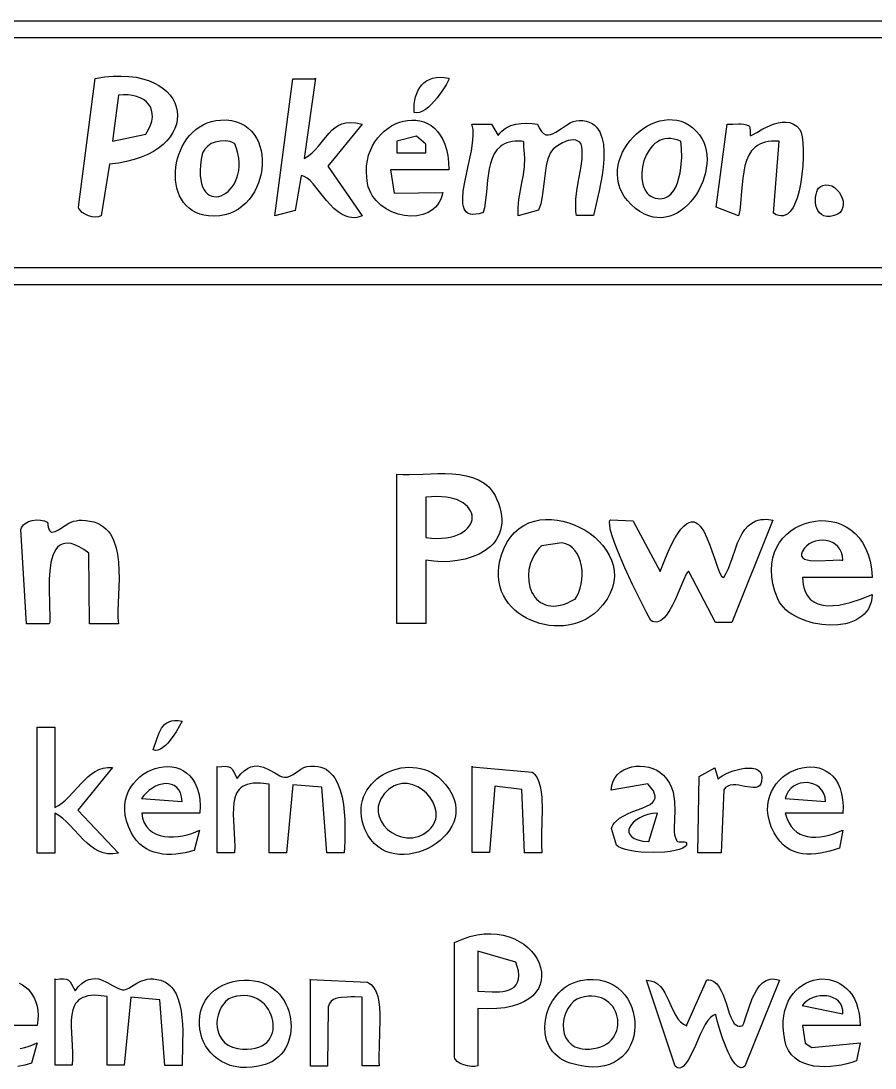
# Model space of a CAD drawing. Header units: millimetres. Extents: x 175 to 239, y 0 to 181.
# Drawn here: x 191.55 to 200.31, y 122.88 to 133.62 of the extents above; entities that cross this region are included whole.
import ezdxf

# ---------------------------------------------------------------- set-up
doc = ezdxf.new("R2010")
doc.units = ezdxf.units.MM
doc.layers.get('0').update_dxf_attribs({"linetype": 'CONTINUOUS'})

msp = doc.modelspace()

# ---------------------------------------------------------------- linework, layer by layer
at = {"color": 5}
for points in [[(226.809574, 130.915828), (184.172819, 130.915828), (184.172819, 133.621636), (229.836409, 133.621636)], [(191.534752, 123.75256), (191.566943, 123.73503), (191.597108, 123.714106), (191.624936, 123.689781), (191.650115, 123.66205), (191.672333, 123.630909), (191.691278, 123.596352), (191.706638, 123.558374), (191.718101, 123.51697), (191.725354, 123.472135), (191.728087, 123.423863), (191.725987, 123.372149), (191.718741, 123.316989), (191.718741, 123.316989), (191.126074, 123.316989)], [(191.546266, 123.083825), (191.592803, 123.0942), (191.637568, 123.107376), (191.679801, 123.12297), (191.718741, 123.1406), (191.662297, 122.932461), (191.591584, 122.912537), (191.521413, 122.899078)]]:
    msp.add_lwpolyline(points, dxfattribs=at)
for points in [[(229.748215, 133.448775), (184.352736, 133.448775), (184.292763, 131.092217), (229.748215, 131.092217), (229.748215, 133.448775)], [(192.371381, 131.621384), (192.348071, 131.612737), (192.317196, 131.610415), (192.281774, 131.614129), (192.244822, 131.623589), (192.209358, 131.638506), (192.1784, 131.658591), (192.154967, 131.683555), (192.147014, 131.697775), (192.142075, 131.713107), (192.314936, 133.032497), (192.409167, 133.046978), (192.498023, 133.054955), (192.581463, 133.056809), (192.659446, 133.052919), (192.731931, 133.043665), (192.798876, 133.029427), (192.86024, 133.010584), (192.915982, 132.987517), (192.96606, 132.960606), (193.010433, 132.930229), (193.049059, 132.896767), (193.081898, 132.8606), (193.108907, 132.822107), (193.130046, 132.781669), (193.145274, 132.739665), (193.154548, 132.696475), (193.157828, 132.652479), (193.155072, 132.608057), (193.146238, 132.563588), (193.131287, 132.519453), (193.110175, 132.47603), (193.082862, 132.433701), (193.049307, 132.392844), (193.009468, 132.35384), (192.963304, 132.317068), (192.910773, 132.282909), (192.851834, 132.251741), (192.786446, 132.223946), (192.714568, 132.199902), (192.636157, 132.17999), (192.551174, 132.164589), (192.459575, 132.154079), (192.374909, 131.621384)], [(194.572716, 133.036024), (194.456299, 132.210524), (194.499736, 132.238128), (194.538051, 132.268801), (194.57216, 132.301727), (194.602978, 132.336091), (194.658395, 132.405861), (194.711622, 132.471579), (194.739701, 132.500878), (194.769975, 132.526715), (194.803361, 132.548272), (194.840772, 132.564735), (194.883123, 132.575285), (194.93133, 132.579108), (194.986306, 132.575385), (195.048966, 132.563302), (194.699716, 132.132913), (195.048966, 131.621384), (195.020943, 131.612005), (194.993739, 131.606215), (194.96733, 131.603797), (194.941686, 131.604538), (194.916781, 131.608221), (194.892588, 131.614633), (194.846229, 131.634779), (194.802392, 131.663255), (194.760859, 131.698341), (194.721415, 131.738315), (194.683841, 131.781457), (194.613437, 131.870362), (194.547911, 131.951287), (194.516435, 131.984455), (194.485527, 132.010467), (194.454971, 132.0276), (194.439757, 132.0323), (194.424549, 132.034135), (194.364577, 131.677829), (194.156438, 131.621384), (194.339882, 133.028969), (194.572716, 133.028969)], [(195.937967, 133.036024), (195.938965, 133.029156), (195.934377, 133.014644), (195.910571, 132.967508), (195.870808, 132.904249), (195.819345, 132.8345), (195.760441, 132.767892), (195.729529, 132.738777), (195.698353, 132.714059), (195.667447, 132.694943), (195.637341, 132.682633), (195.608568, 132.678333), (195.581661, 132.683246), (195.58167, 132.726663), (195.584383, 132.768147), (195.589854, 132.807502), (195.598142, 132.844532), (195.609304, 132.87904), (195.623395, 132.910829), (195.640473, 132.939705), (195.660595, 132.965469), (195.683818, 132.987926), (195.710198, 133.006879), (195.739792, 133.022132), (195.772657, 133.033489), (195.808851, 133.040753), (195.848429, 133.043728), (195.891449, 133.042217), (195.937967, 133.036024)], [(192.83352, 132.460996), (192.861318, 132.507719), (192.881441, 132.552498), (192.894237, 132.595128), (192.900052, 132.635401), (192.899231, 132.673111), (192.892121, 132.708051), (192.879068, 132.740015), (192.860419, 132.768795), (192.83652, 132.794185), (192.807716, 132.815979), (192.774355, 132.833969), (192.736782, 132.84795), (192.695343, 132.857713), (192.650385, 132.863053), (192.602255, 132.863763), (192.551298, 132.859635), (192.491325, 132.386913), (192.83352, 132.460996)], [(193.599048, 132.605635), (193.657326, 132.605735), (193.711143, 132.599697), (193.760544, 132.587937), (193.805575, 132.570867), (193.84628, 132.548904), (193.882706, 132.522462), (193.914896, 132.491955), (193.942897, 132.457799), (193.966753, 132.420408), (193.98651, 132.380196), (194.002213, 132.33758), (194.013907, 132.292972), (194.021638, 132.246788), (194.02545, 132.199443), (194.025389, 132.15135), (194.0215, 132.102926), (194.013828, 132.054585), (194.002419, 132.006741), (193.987318, 131.959809), (193.96857, 131.914204), (193.946219, 131.87034), (193.920312, 131.828633), (193.890894, 131.789496), (193.858009, 131.753345), (193.821704, 131.720595), (193.782023, 131.691659), (193.739011, 131.666953), (193.692714, 131.646892), (193.643176, 131.63189), (193.590444, 131.622361), (193.534562, 131.618721), (193.475576, 131.621384), (193.428171, 131.628773), (193.384488, 131.64081), (193.344483, 131.657179), (193.308117, 131.677567), (193.275347, 131.701661), (193.246133, 131.729145), (193.220432, 131.759707), (193.198204, 131.793033), (193.179408, 131.828808), (193.164001, 131.866718), (193.151944, 131.90645), (193.143193, 131.94769), (193.137708, 131.990124), (193.135448, 132.033437), (193.136372, 132.077316), (193.140437, 132.121447), (193.147603, 132.165516), (193.157828, 132.209209), (193.171071, 132.252213), (193.18729, 132.294212), (193.206445, 132.334894), (193.228494, 132.373944), (193.253395, 132.411048), (193.281107, 132.445893), (193.311589, 132.478164), (193.3448, 132.507548), (193.380698, 132.533731), (193.419242, 132.556398), (193.46039, 132.575236), (193.504101, 132.589931), (193.550335, 132.600168), (193.599048, 132.605635)], [(195.937967, 132.094107), (195.341772, 132.094107), (195.37705, 131.854218), (195.877995, 131.861273), (195.867899, 131.825462), (195.854939, 131.792734), (195.839312, 131.76303), (195.821212, 131.736292), (195.800837, 131.712461), (195.77838, 131.691477), (195.754039, 131.673283), (195.728009, 131.65782), (195.700485, 131.645028), (195.671663, 131.634849), (195.61091, 131.622094), (195.547314, 131.619086), (195.482442, 131.625353), (195.417859, 131.640426), (195.355132, 131.663835), (195.295825, 131.695109), (195.241506, 131.733777), (195.193739, 131.779371), (195.172802, 131.804617), (195.15409, 131.831418), (195.137799, 131.859715), (195.124125, 131.88945), (195.113264, 131.920563), (195.105411, 131.952996), (195.096325, 132.016288), (195.093289, 132.077093), (195.095925, 132.135281), (195.103853, 132.190721), (195.116697, 132.243283), (195.134076, 132.292836), (195.155612, 132.339249), (195.180927, 132.382393), (195.209643, 132.422136), (195.24138, 132.458349), (195.275761, 132.4909), (195.312406, 132.519659), (195.350937, 132.544496), (195.390977, 132.565281), (195.432145, 132.581882), (195.474064, 132.59417), (195.516355, 132.602013), (195.558639, 132.605282), (195.600539, 132.603846), (195.641675, 132.597574), (195.681669, 132.586335), (195.720142, 132.570001), (195.756716, 132.548439), (195.791013, 132.52152), (195.822653, 132.489112), (195.851259, 132.451086), (195.876451, 132.407311), (195.897852, 132.357657), (195.915083, 132.301993), (195.927764, 132.240188), (195.935518, 132.172112), (195.937967, 132.097635)], [(197.419635, 131.624912), (197.246773, 131.624912), (197.241129, 131.667787), (197.238498, 131.71044), (197.240765, 131.795183), (197.250556, 131.879346), (197.264853, 131.963138), (197.294894, 132.130432), (197.304603, 132.214348), (197.306746, 132.298718), (197.303061, 132.33146), (197.293806, 132.357257), (197.279693, 132.376605), (197.261436, 132.39), (197.239747, 132.397937), (197.21534, 132.400914), (197.188928, 132.399425), (197.161225, 132.393968), (197.132942, 132.385039), (197.104794, 132.373132), (197.051753, 132.342374), (197.028287, 132.324515), (197.007808, 132.305664), (196.991028, 132.286316), (196.978662, 132.266968), (196.9653, 132.237757), (196.954119, 132.205921), (196.9371, 132.135779), (196.925208, 132.059353), (196.916044, 131.979454), (196.89631, 131.820483), (196.880945, 131.747034), (196.858718, 131.681357), (196.650578, 131.621384), (196.648733, 131.66426), (196.649538, 131.706919), (196.657469, 131.79171), (196.687179, 131.960051), (196.702427, 132.044098), (196.713582, 132.128393), (196.717379, 132.213183), (196.715497, 132.255842), (196.710551, 132.298718), (196.707767, 132.327974), (196.708125, 132.350202), (196.708814, 132.366311), (196.707023, 132.377211), (196.69994, 132.383812), (196.684754, 132.387023), (196.618828, 132.386913), (196.58768, 132.384247), (196.558985, 132.378983), (196.532631, 132.37125), (196.50851, 132.361178), (196.486509, 132.348897), (196.46652, 132.334536), (196.432132, 132.300096), (196.404462, 132.258897), (196.382626, 132.211978), (196.36574, 132.160376), (196.352922, 132.105131), (196.335951, 131.987867), (196.324645, 131.868494), (196.311932, 131.755323), (196.30284, 131.703659), (196.290745, 131.656662), (196.250952, 131.644855), (196.21607, 131.638357), (196.185839, 131.636897), (196.160003, 131.640201), (196.138304, 131.647999), (196.120484, 131.660019), (196.106285, 131.675987), (196.095449, 131.695633), (196.087719, 131.718685), (196.082837, 131.74487), (196.080587, 131.805552), (196.086636, 131.875506), (196.098922, 131.952555), (196.133958, 132.119235), (196.169202, 132.28819), (196.181746, 132.368081), (196.188157, 132.442014), (196.186371, 132.507812), (196.181761, 132.536982), (196.174328, 132.563302), (196.375412, 132.563302), (196.442439, 132.446885), (196.461607, 132.470517), (196.48201, 132.491244), (196.50356, 132.509222), (196.526169, 132.524606), (196.574214, 132.548212), (196.625443, 132.563302), (196.679152, 132.571115), (196.734639, 132.572893), (196.7912, 132.569875), (196.848134, 132.563302), (196.866842, 132.518973), (196.887167, 132.486979), (196.908991, 132.466013), (196.932195, 132.454767), (196.956659, 132.451935), (196.982266, 132.456207), (197.008895, 132.466278), (197.036429, 132.48084), (197.093735, 132.518205), (197.153232, 132.557845), (197.183505, 132.575248), (197.213969, 132.589298), (197.244506, 132.598687), (197.274996, 132.602107), (197.313117, 132.599995), (197.347546, 132.593807), (197.378435, 132.583768), (197.405937, 132.570102), (197.430204, 132.553033), (197.451388, 132.532786), (197.469642, 132.509584), (197.485119, 132.483651), (197.497971, 132.455212), (197.508349, 132.424491), (197.522299, 132.357099), (197.528186, 132.283268), (197.527232, 132.204791), (197.520655, 132.123462), (197.509676, 132.041073), (197.479386, 131.88029), (197.419635, 131.624912)], [(198.477969, 132.489218), (198.507194, 132.454703), (198.531484, 132.417528), (198.551008, 132.378029), (198.565936, 132.336545), (198.576438, 132.293413), (198.582683, 132.248969), (198.584843, 132.203551), (198.583086, 132.157497), (198.577582, 132.111142), (198.568502, 132.064825), (198.556015, 132.018883), (198.540291, 131.973653), (198.5215, 131.929471), (198.499812, 131.886676), (198.475396, 131.845604), (198.448424, 131.806593), (198.419063, 131.769979), (198.387486, 131.736101), (198.35386, 131.705295), (198.318357, 131.677898), (198.281146, 131.654247), (198.242397, 131.634681), (198.20228, 131.619535), (198.160965, 131.609147), (198.118621, 131.603855), (198.075419, 131.603995), (198.031528, 131.609905), (197.987118, 131.621922), (197.94236, 131.640383), (197.897422, 131.665625), (197.852476, 131.697985), (197.80769, 131.737801), (197.769083, 131.779295), (197.737083, 131.822243), (197.711413, 131.866383), (197.691797, 131.911455), (197.677959, 131.957195), (197.669621, 132.003343), (197.666508, 132.049637), (197.668343, 132.095816), (197.67485, 132.141617), (197.685751, 132.186779), (197.700771, 132.231041), (197.719634, 132.274141), (197.742062, 132.315817), (197.767779, 132.355808), (197.796509, 132.393852), (197.827975, 132.429687), (197.861901, 132.463052), (197.898011, 132.493686), (197.936027, 132.521326), (197.975673, 132.545711), (198.016674, 132.56658), (198.058752, 132.58367), (198.101631, 132.596721), (198.145034, 132.60547), (198.188686, 132.609656), (198.232309, 132.609017), (198.275627, 132.603293), (198.318364, 132.59222), (198.360243, 132.575538), (198.400988, 132.552985), (198.440322, 132.524299), (198.477969, 132.489218)], [(199.014191, 132.545663), (199.020585, 132.537656), (199.024334, 132.525268), (199.026539, 132.493628), (199.026098, 132.463311), (199.028303, 132.446885), (199.035829, 132.446977), (199.049986, 132.453079), (199.095275, 132.47858), (199.158341, 132.51392), (199.233355, 132.549632), (199.27352, 132.564669), (199.314487, 132.576248), (199.355526, 132.583188), (199.395908, 132.584303), (199.434906, 132.578411), (199.47179, 132.564328), (199.505832, 132.540872), (199.536303, 132.506857), (199.54891, 132.47758), (199.558779, 132.431389), (199.56565, 132.371214), (199.569266, 132.299986), (199.569367, 132.220634), (199.565696, 132.136089), (199.557995, 132.04928), (199.546004, 131.963138), (199.529466, 131.880593), (199.508122, 131.804574), (199.481714, 131.738012), (199.46653, 131.709193), (199.449983, 131.683837), (199.43204, 131.66231), (199.41267, 131.644979), (199.391841, 131.632209), (199.369519, 131.624368), (199.345672, 131.62182), (199.320269, 131.624934), (199.293277, 131.634074), (199.264664, 131.649607), (199.324636, 132.386913), (199.283913, 132.389012), (199.246322, 132.388121), (199.211728, 132.384371), (199.179997, 132.377893), (199.150995, 132.368819), (199.124586, 132.357279), (199.100638, 132.343404), (199.079014, 132.327326), (199.059582, 132.309176), (199.042207, 132.289085), (199.013089, 132.243604), (198.990586, 132.191931), (198.973622, 132.135117), (198.961123, 132.074211), (198.952014, 132.01026), (198.939667, 131.877424), (198.927981, 131.745001), (198.919699, 131.681568), (198.908358, 131.621384), (198.679052, 131.713107), (198.791941, 132.563302), (198.848992, 132.563026), (198.907035, 132.566389), (198.935498, 132.566437), (198.963094, 132.563798), (198.989449, 132.557273), (199.014191, 132.545663)], [(195.701606, 132.270496), (195.701606, 132.35869), (195.606355, 132.439829), (195.405272, 132.386913), (195.405272, 132.270496), (195.701606, 132.270496)], [(193.542604, 132.379857), (193.522092, 132.373132), (193.502861, 132.363762), (193.46808, 132.338406), (193.437928, 132.306435), (193.412076, 132.270496), (193.399711, 132.203096), (193.392158, 132.141689), (193.389083, 132.086129), (193.390151, 132.036271), (193.395028, 131.991967), (193.403379, 131.953073), (193.414869, 131.919442), (193.429164, 131.890929), (193.445929, 131.867387), (193.464829, 131.84867), (193.48553, 131.834632), (193.507698, 131.825127), (193.530998, 131.82001), (193.555094, 131.819135), (193.579653, 131.822354), (193.60434, 131.829523), (193.62882, 131.840496), (193.652759, 131.855126), (193.675822, 131.873267), (193.697675, 131.894774), (193.717982, 131.9195), (193.73641, 131.947299), (193.752623, 131.978026), (193.766287, 132.011535), (193.777068, 132.047679), (193.784631, 132.086312), (193.788641, 132.127289), (193.788763, 132.170464), (193.784664, 132.21569), (193.776008, 132.262822), (193.76246, 132.311713), (193.743687, 132.362218), (193.72159, 132.374841), (193.697881, 132.383826), (193.672932, 132.389503), (193.647114, 132.392204), (193.594363, 132.39), (193.542604, 132.379857)], [(198.315691, 132.386913), (198.280029, 132.400952), (198.245825, 132.41018), (198.213111, 132.414869), (198.181918, 132.415293), (198.152277, 132.411725), (198.124222, 132.404439), (198.097782, 132.393707), (198.072991, 132.379802), (198.049878, 132.362998), (198.028477, 132.343569), (198.008819, 132.321787), (197.990935, 132.297926), (197.960618, 132.245058), (197.937777, 132.187152), (197.922668, 132.126394), (197.915543, 132.064968), (197.916655, 132.005062), (197.926257, 131.948862), (197.934321, 131.922834), (197.944603, 131.898552), (197.957134, 131.876289), (197.971946, 131.856319), (197.98907, 131.838915), (198.008539, 131.82435), (198.030383, 131.812897), (198.054635, 131.804829), (198.079363, 131.800151), (198.102642, 131.798576), (198.124508, 131.799942), (198.145, 131.804085), (198.164156, 131.810843), (198.182015, 131.820053), (198.213992, 131.845178), (198.241235, 131.878158), (198.264049, 131.91769), (198.282739, 131.962473), (198.297611, 132.011204), (198.308969, 132.062581), (198.317117, 132.115301), (198.325006, 132.219564), (198.323718, 132.313573), (198.315691, 132.386913)], [(199.740914, 131.917718), (199.772228, 131.934235), (199.803567, 131.940876), (199.834296, 131.938763), (199.86378, 131.929018), (199.891383, 131.912761), (199.916469, 131.891115), (199.938404, 131.8652), (199.95655, 131.836138), (199.970272, 131.80505), (199.978936, 131.773058), (199.981905, 131.741283), (199.978543, 131.710847), (199.968216, 131.68287), (199.950287, 131.658474), (199.92412, 131.638781), (199.889081, 131.624912), (199.847729, 131.616651), (199.812104, 131.616368), (199.781894, 131.623114), (199.756789, 131.635936), (199.73648, 131.653885), (199.720657, 131.67601), (199.709009, 131.701359), (199.701227, 131.728982), (199.696999, 131.757927), (199.696018, 131.787245), (199.697971, 131.815984), (199.70255, 131.843194), (199.709443, 131.867922), (199.718342, 131.88922), (199.728936, 131.906135), (199.740914, 131.917718)], [(195.405272, 128.972021), (195.46672, 128.968666), (195.53272, 128.968493), (195.674761, 128.973565), (195.824161, 128.978967), (195.89936, 128.979208), (195.973686, 128.976431), (196.046233, 128.969603), (196.116099, 128.95769), (196.182378, 128.939658), (196.244167, 128.914474), (196.300561, 128.881105), (196.326452, 128.861028), (196.350655, 128.838517), (196.373057, 128.813442), (196.393546, 128.785676), (196.412007, 128.755088), (196.428328, 128.721549), (196.447019, 128.675142), (196.461521, 128.630509), (196.471986, 128.587642), (196.478565, 128.546538), (196.48141, 128.50719), (196.480674, 128.469595), (196.476508, 128.433746), (196.469063, 128.399639), (196.458492, 128.367268), (196.444947, 128.336628), (196.428578, 128.307714), (196.409539, 128.280521), (196.38798, 128.255044), (196.364054, 128.231277), (196.309707, 128.188854), (196.247711, 128.153211), (196.179282, 128.124307), (196.105634, 128.102099), (196.02798, 128.086548), (195.947536, 128.077612), (195.865516, 128.075248), (195.783135, 128.079417), (195.701606, 128.090076), (195.701606, 127.440964), (195.405272, 127.440964), (195.405272, 128.972021)], [(195.701606, 128.32291), (195.759276, 128.317185), (195.813227, 128.315065), (195.863456, 128.316309), (195.909965, 128.320677), (195.952753, 128.327929), (195.991821, 128.337823), (196.027167, 128.350121), (196.058793, 128.364581), (196.086699, 128.380964), (196.110883, 128.399029), (196.131347, 128.418536), (196.14809, 128.439244), (196.161113, 128.460913), (196.170414, 128.483303), (196.175996, 128.506174), (196.177856, 128.529285), (196.175996, 128.552396), (196.170414, 128.575266), (196.161113, 128.597657), (196.14809, 128.619326), (196.131347, 128.640034), (196.110883, 128.65954), (196.086699, 128.677605), (196.058793, 128.693988), (196.027167, 128.708448), (195.991821, 128.720746), (195.952753, 128.730641), (195.909965, 128.737892), (195.863456, 128.74226), (195.813227, 128.743504), (195.759276, 128.741384), (195.701606, 128.73566), (195.701606, 128.32291)], [(191.824575, 128.48166), (191.832512, 128.430507), (191.845411, 128.395339), (191.854961, 128.38375), (191.866908, 128.379354), (191.885481, 128.380934), (191.90304, 128.385376), (191.936361, 128.401072), (192.004492, 128.447264), (192.044262, 128.470649), (192.091143, 128.489487), (192.118025, 128.49609), (192.147615, 128.500222), (192.180223, 128.50144), (192.216158, 128.499299), (192.259852, 128.492828), (192.299762, 128.4828), (192.336052, 128.469397), (192.368887, 128.452804), (192.398429, 128.433202), (192.424844, 128.410777), (192.448295, 128.385711), (192.468946, 128.358187), (192.486962, 128.32839), (192.502506, 128.296503), (192.526837, 128.227191), (192.543252, 128.151719), (192.553061, 128.071555), (192.55758, 127.988167), (192.558119, 127.903021), (192.55251, 127.733329), (192.546736, 127.574221), (192.547069, 127.502304), (192.551298, 127.437437), (192.254964, 127.437437), (192.247908, 128.164159), (192.196293, 128.200702), (192.149133, 128.228629), (192.106236, 128.24842), (192.067406, 128.260553), (192.032449, 128.265509), (192.001171, 128.263766), (191.973378, 128.255804), (191.948874, 128.242101), (191.927466, 128.223138), (191.908958, 128.199394), (191.893157, 128.171348), (191.879869, 128.139479), (191.868898, 128.104266), (191.86005, 128.066189), (191.847946, 127.983361), (191.842003, 127.894827), (191.840663, 127.804422), (191.845576, 127.633339), (191.850241, 127.500785), (191.848591, 127.458543), (191.846091, 127.445108), (191.842214, 127.437437), (191.60938, 127.437437), (191.552936, 128.404049), (191.559165, 128.422864), (191.568377, 128.439643), (191.580244, 128.454418), (191.594442, 128.467218), (191.628528, 128.48702), (191.66803, 128.499299), (191.710342, 128.504301), (191.752862, 128.502275), (191.792983, 128.49347), (191.828103, 128.478132)], [(197.465496, 127.57502), (197.4281, 127.541408), (197.388211, 127.511961), (197.346124, 127.486607), (197.302136, 127.465273), (197.256544, 127.447887), (197.209643, 127.434377), (197.161731, 127.424671), (197.113104, 127.418695), (197.064058, 127.416379), (197.01489, 127.417648), (196.965896, 127.422432), (196.917374, 127.430657), (196.869619, 127.442251), (196.822927, 127.457143), (196.777596, 127.475259), (196.733922, 127.496527), (196.692202, 127.520875), (196.652731, 127.548231), (196.615806, 127.578522), (196.581725, 127.611676), (196.550782, 127.64762), (196.523276, 127.686283), (196.499502, 127.727591), (196.479757, 127.771473), (196.464337, 127.817856), (196.453539, 127.866668), (196.447659, 127.917837), (196.446994, 127.971289), (196.45184, 128.026953), (196.462494, 128.084757), (196.479253, 128.144627), (196.502412, 128.206493), (196.53426, 128.270693), (196.571247, 128.326564), (196.612848, 128.374398), (196.658537, 128.414487), (196.707789, 128.447122), (196.760078, 128.472593), (196.814881, 128.491193), (196.871671, 128.503212), (196.929924, 128.508943), (196.989114, 128.508675), (197.048716, 128.502702), (197.108205, 128.491313), (197.167055, 128.4748), (197.224743, 128.453456), (197.280742, 128.42757), (197.334527, 128.397434), (197.385573, 128.36334), (197.433356, 128.325579), (197.477349, 128.284442), (197.517028, 128.24022), (197.551867, 128.193206), (197.581341, 128.14369), (197.604926, 128.091963), (197.622096, 128.038317), (197.632326, 127.983043), (197.63509, 127.926433), (197.629864, 127.868778), (197.616122, 127.810369), (197.59334, 127.751497), (197.560991, 127.692454), (197.518552, 127.633531), (197.465496, 127.57502)], [(197.828857, 128.492243), (198.104024, 127.973659), (198.144053, 128.077776), (198.182163, 128.168323), (198.218419, 128.245974), (198.252887, 128.311403), (198.285631, 128.365282), (198.316717, 128.408284), (198.34621, 128.441083), (198.374175, 128.464352), (198.400678, 128.478763), (198.425783, 128.484989), (198.449557, 128.483705), (198.472064, 128.475583), (198.493369, 128.461295), (198.513539, 128.441516), (198.532637, 128.416917), (198.550729, 128.388174), (198.584158, 128.320941), (198.614346, 128.245202), (198.667091, 128.089745), (198.690691, 128.020797), (198.713138, 127.964881), (198.734955, 127.927383), (198.74579, 127.917223), (198.756663, 127.913687), (198.781436, 127.957704), (198.803372, 128.005706), (198.841936, 128.109424), (198.878765, 128.216366), (198.89853, 128.268399), (198.920264, 128.318059), (198.944768, 128.364288), (198.972843, 128.406026), (199.00529, 128.442214), (199.04291, 128.471793), (199.086503, 128.493703), (199.11079, 128.501451), (199.136871, 128.506885), (199.164846, 128.509872), (199.194815, 128.510279), (199.261136, 128.502826), (198.837802, 127.451548), (198.671997, 127.451548), (198.39683, 127.973659), (198.392232, 127.973724), (198.387046, 127.970126), (198.374947, 127.953003), (198.344134, 127.886457), (198.258364, 127.683499), (198.232375, 127.630564), (198.204731, 127.580987), (198.175517, 127.536888), (198.144814, 127.500386), (198.112706, 127.473598), (198.09615, 127.46451), (198.079274, 127.458645), (198.062089, 127.456268), (198.044603, 127.457644), (198.026828, 127.463038), (198.008774, 127.472714), (197.964415, 127.55446), (197.898641, 127.682838), (197.821126, 127.841312), (197.741545, 128.013347), (197.66957, 128.182405), (197.639458, 128.26065), (197.614875, 128.33195), (197.597031, 128.394237), (197.587135, 128.445445), (197.586396, 128.483506), (197.589839, 128.496961), (197.596024, 128.506354), (197.825329, 128.495771)], [(200.277137, 127.913687), (199.564525, 127.913687), (199.566429, 127.875915), (199.570745, 127.841245), (199.577364, 127.809575), (199.586174, 127.780803), (199.597067, 127.754826), (199.609933, 127.731543), (199.624662, 127.710852), (199.641144, 127.69265), (199.659269, 127.676835), (199.678928, 127.663306), (199.722407, 127.642696), (199.770702, 127.630002), (199.822935, 127.624409), (199.878227, 127.6251), (199.9357, 127.631258), (199.994475, 127.642067), (200.053674, 127.65671), (200.169829, 127.694234), (200.277137, 127.737298), (200.273843, 127.696817), (200.266126, 127.659347), (200.254254, 127.624839), (200.238497, 127.593245), (200.219121, 127.564516), (200.196397, 127.538605), (200.170594, 127.515462), (200.141979, 127.495039), (200.110821, 127.477288), (200.07739, 127.46216), (200.041954, 127.449606), (200.004781, 127.43958), (199.926302, 127.426911), (199.844102, 127.423767), (199.760331, 127.429758), (199.677139, 127.444499), (199.596675, 127.467601), (199.521089, 127.498677), (199.452532, 127.537339), (199.42156, 127.559393), (199.393152, 127.583199), (199.367576, 127.608707), (199.3451, 127.63587), (199.325993, 127.664639), (199.310525, 127.694965), (199.280608, 127.773708), (199.25995, 127.849118), (199.248014, 127.921064), (199.244262, 127.989417), (199.248155, 128.054047), (199.259156, 128.114823), (199.276726, 128.171616), (199.300327, 128.224297), (199.329422, 128.272735), (199.363472, 128.316801), (199.401939, 128.356364), (199.444284, 128.391295), (199.489971, 128.421464), (199.53846, 128.446741), (199.589215, 128.466997), (199.641695, 128.482101), (199.695365, 128.491923), (199.749685, 128.496335), (199.804117, 128.495206), (199.858123, 128.488405), (199.911166, 128.475804), (199.962707, 128.457273), (200.012208, 128.432681), (200.059131, 128.401899), (200.102938, 128.364797), (200.143091, 128.321245), (200.179051, 128.271113), (200.210281, 128.214272), (200.236243, 128.150591), (200.256398, 128.079941), (200.270209, 128.002193), (200.277137, 127.917215)], [(197.232662, 127.691437), (197.254061, 127.724871), (197.271895, 127.762454), (197.28607, 127.803376), (197.296493, 127.846825), (197.303071, 127.891989), (197.305712, 127.938058), (197.304322, 127.984219), (197.298808, 128.029663), (197.289077, 128.073577), (197.275037, 128.11515), (197.256594, 128.15357), (197.233654, 128.188027), (197.206126, 128.217709), (197.173916, 128.241805), (197.136932, 128.259503), (197.095079, 128.269993), (196.88694, 128.238243), (196.861569, 128.210792), (196.839003, 128.182144), (196.819194, 128.152483), (196.802094, 128.121998), (196.77583, 128.0593), (196.759829, 127.995543), (196.753709, 127.932219), (196.757087, 127.870823), (196.769581, 127.812848), (196.790808, 127.759788), (196.804577, 127.735567), (196.820386, 127.713135), (196.838187, 127.692678), (196.857932, 127.674384), (196.879574, 127.658438), (196.903065, 127.645027), (196.928356, 127.634339), (196.955401, 127.626559), (196.984151, 127.621874), (197.014558, 127.620472), (197.046575, 127.622539), (197.080155, 127.628261), (197.115248, 127.637825), (197.151808, 127.651418), (197.189786, 127.669226), (197.229134, 127.691437)], [(199.977275, 128.090076), (199.973608, 128.133157), (199.963151, 128.171132), (199.946719, 128.204023), (199.92513, 128.231849), (199.899201, 128.254631), (199.869747, 128.272391), (199.837585, 128.285148), (199.803532, 128.292923), (199.768404, 128.295738), (199.733018, 128.293612), (199.69819, 128.286567), (199.664736, 128.274623), (199.633474, 128.257801), (199.605219, 128.236121), (199.580788, 128.209604), (199.560997, 128.178271), (199.552262, 128.151933), (199.554286, 128.130783), (199.565757, 128.114305), (199.585361, 128.101982), (199.611787, 128.093297), (199.643721, 128.087733), (199.718866, 128.083902), (199.877505, 128.090958), (199.939999, 128.093576), (199.962446, 128.092849), (199.977275, 128.090076)], [(193.203937, 126.439075), (193.175494, 126.385386), (193.143662, 126.331546), (193.103395, 126.271505), (193.057176, 126.21411), (193.032609, 126.189169), (193.007484, 126.168207), (192.982111, 126.152331), (192.956799, 126.142645), (192.93186, 126.140256), (192.907603, 126.146269), (192.949937, 126.263954), (192.970359, 126.31922), (192.994916, 126.368078), (193.00983, 126.389161), (193.027079, 126.407511), (193.047099, 126.422749), (193.070322, 126.4345), (193.097184, 126.442385), (193.128117, 126.446027), (193.163557, 126.445049), (193.203937, 126.439075)], [(191.898658, 126.379103), (191.898658, 125.553602), (191.938297, 125.575291), (191.975491, 125.601434), (192.01069, 125.631194), (192.044344, 125.663735), (192.172502, 125.804956), (192.238999, 125.870482), (192.274426, 125.899044), (192.311905, 125.923688), (192.351884, 125.943578), (192.394814, 125.957877), (192.441145, 125.965748), (192.491325, 125.966352), (192.135019, 125.52538), (192.551298, 125.084407), (192.494785, 125.078384), (192.44266, 125.080872), (192.394431, 125.090957), (192.349608, 125.107724), (192.307699, 125.130257), (192.268214, 125.157643), (192.230661, 125.188967), (192.194551, 125.223313), (192.054707, 125.372638), (192.018442, 125.40838), (191.980672, 125.441657), (191.940908, 125.471554), (191.898658, 125.497157), (191.898658, 125.084407), (191.718741, 125.084407), (191.718741, 126.379103), (191.898658, 126.379103)], [(193.560243, 125.96988), (193.612305, 125.97573), (193.651304, 125.976991), (193.68005, 125.973043), (193.701354, 125.963265), (193.718028, 125.947039), (193.732884, 125.923743), (193.768382, 125.853463), (193.80501, 125.897998), (193.840812, 125.931763), (193.875786, 125.955814), (193.909934, 125.971203), (193.943255, 125.978985), (193.975749, 125.980215), (194.007417, 125.975947), (194.038257, 125.967234), (194.097458, 125.940693), (194.153351, 125.909026), (194.205937, 125.880666), (194.23099, 125.870361), (194.255216, 125.864047), (194.281708, 125.864984), (194.308408, 125.874189), (194.335521, 125.889347), (194.363254, 125.908144), (194.421407, 125.94739), (194.452241, 125.96321), (194.484521, 125.973408), (194.524142, 125.978157), (194.561044, 125.978656), (194.595321, 125.975123), (194.627066, 125.967772), (194.656371, 125.956819), (194.683331, 125.942479), (194.708037, 125.92497), (194.730584, 125.904506), (194.751063, 125.881303), (194.769569, 125.855577), (194.801029, 125.797418), (194.82571, 125.731757), (194.844355, 125.660317), (194.857708, 125.584827), (194.866514, 125.50701), (194.871516, 125.428595), (194.873459, 125.351306), (194.871144, 125.207011), (194.865522, 125.087935), (194.689133, 125.087935), (194.636216, 125.761741), (194.339882, 125.786435), (194.272854, 125.087935), (194.096465, 125.087935), (194.096465, 125.793491), (194.006771, 125.803899), (193.967815, 125.804683), (193.932555, 125.802676), (193.900816, 125.797994), (193.872425, 125.790755), (193.847208, 125.781075), (193.824992, 125.769072), (193.805602, 125.754863), (193.788866, 125.738563), (193.774608, 125.720291), (193.762656, 125.700163), (193.744973, 125.654808), (193.734427, 125.603432), (193.729627, 125.546971), (193.729183, 125.48636), (193.735805, 125.356432), (193.743171, 125.221129), (193.743657, 125.153801), (193.74016, 125.087935), (193.563771, 125.087935), (193.563771, 125.973408)], [(196.177856, 125.96988), (196.79169, 125.916963), (196.806501, 125.905814), (196.81989, 125.892305), (196.84267, 125.858769), (196.860562, 125.817481), (196.874096, 125.769568), (196.883807, 125.716157), (196.890226, 125.658374), (196.895318, 125.534199), (196.88942, 125.282955), (196.886947, 125.173911), (196.890468, 125.087935), (196.714079, 125.087935), (196.685856, 125.740574), (196.410689, 125.772324), (196.354245, 125.091463), (196.177856, 125.091463), (196.177856, 125.976936)], [(198.273357, 125.214935), (198.283252, 125.207184), (198.298272, 125.203856), (198.335094, 125.203029), (198.352595, 125.201809), (198.366623, 125.197572), (198.375029, 125.188456), (198.375663, 125.172602), (198.370114, 125.162689), (198.361535, 125.153455), (198.336058, 125.137), (198.300784, 125.123202), (198.257262, 125.112023), (198.207043, 125.103428), (198.151677, 125.097381), (198.031705, 125.092786), (197.909748, 125.097946), (197.851901, 125.104095), (197.79821, 125.112574), (197.750223, 125.123348), (197.709491, 125.13638), (197.677566, 125.151634), (197.655996, 125.169074), (197.606607, 125.338407), (197.614057, 125.359998), (197.624332, 125.379873), (197.637175, 125.398159), (197.65233, 125.414978), (197.688556, 125.444719), (197.730961, 125.470093), (197.777501, 125.492097), (197.826129, 125.51173), (197.921461, 125.547869), (197.964074, 125.56637), (198.000588, 125.586489), (198.028959, 125.609222), (198.03945, 125.621881), (198.047139, 125.635568), (198.051767, 125.650407), (198.053081, 125.666523), (198.050824, 125.684041), (198.044741, 125.703085), (198.034575, 125.72378), (198.02007, 125.746251), (197.977024, 125.797019), (197.603079, 125.733519), (197.609024, 125.781189), (197.622358, 125.82367), (197.642286, 125.860984), (197.668012, 125.893151), (197.698741, 125.920191), (197.733676, 125.942126), (197.772022, 125.958976), (197.812982, 125.970762), (197.855762, 125.977504), (197.899564, 125.979223), (197.943594, 125.97594), (197.987056, 125.967675), (198.029153, 125.954449), (198.069091, 125.936283), (198.106072, 125.913198), (198.139302, 125.885213), (198.174216, 125.845363), (198.201493, 125.802882), (198.22201, 125.758283), (198.236647, 125.712076), (198.246281, 125.664774), (198.251791, 125.616888), (198.253955, 125.521411), (198.24745, 125.345959), (198.248692, 125.30831), (198.252838, 125.27417), (198.260767, 125.24405), (198.273357, 125.218463)], [(193.383854, 125.497157), (192.791187, 125.497157), (192.799742, 125.444094), (192.81564, 125.398421), (192.838122, 125.359755), (192.866428, 125.327714), (192.899798, 125.301915), (192.937472, 125.281977), (192.978692, 125.267516), (193.022697, 125.25815), (193.068728, 125.253498), (193.116025, 125.253176), (193.163828, 125.256802), (193.211378, 125.263993), (193.257916, 125.274368), (193.30268, 125.287544), (193.344913, 125.303138), (193.383854, 125.320768), (193.327409, 125.112629), (193.234123, 125.08912), (193.140713, 125.075367), (193.094542, 125.072718), (193.049038, 125.07319), (193.004434, 125.07701), (192.960961, 125.084407), (192.918852, 125.095607), (192.878341, 125.110838), (192.839658, 125.130327), (192.803038, 125.154301), (192.768712, 125.182989), (192.736913, 125.216616), (192.707873, 125.255411), (192.681825, 125.299602), (192.653903, 125.359942), (192.633977, 125.41848), (192.621572, 125.475047), (192.61621, 125.529472), (192.617413, 125.581588), (192.624705, 125.631225), (192.637607, 125.678213), (192.655643, 125.722384), (192.678334, 125.763568), (192.705205, 125.801596), (192.735776, 125.836298), (192.769572, 125.867505), (192.806114, 125.895049), (192.844926, 125.91876), (192.885529, 125.938468), (192.927447, 125.954005), (192.970202, 125.965201), (193.013317, 125.971887), (193.056314, 125.973893), (193.098717, 125.971051), (193.140047, 125.963192), (193.179827, 125.950145), (193.217581, 125.931742), (193.25283, 125.907813), (193.285097, 125.87819), (193.313905, 125.842702), (193.338777, 125.801182), (193.359235, 125.753459), (193.374802, 125.699364), (193.385, 125.638729), (193.389352, 125.571383), (193.387382, 125.497157)], [(195.863883, 125.835824), (195.909225, 125.786108), (195.945664, 125.736326), (195.973639, 125.686703), (195.993591, 125.637462), (196.00596, 125.58883), (196.011185, 125.541028), (196.009706, 125.494282), (196.001963, 125.448816), (195.988396, 125.404853), (195.969446, 125.362619), (195.945551, 125.322336), (195.917152, 125.28423), (195.884688, 125.248524), (195.8486, 125.215442), (195.809328, 125.18521), (195.76731, 125.15805), (195.722988, 125.134187), (195.676802, 125.113845), (195.62919, 125.097248), (195.580593, 125.084621), (195.531451, 125.076187), (195.482204, 125.072171), (195.433291, 125.072797), (195.385153, 125.078289), (195.338229, 125.088871), (195.292959, 125.104767), (195.249784, 125.126201), (195.209143, 125.153399), (195.171475, 125.186583), (195.137222, 125.225977), (195.106822, 125.271807), (195.080716, 125.324296), (195.063078, 125.370779), (195.050367, 125.416237), (195.04236, 125.460577), (195.038838, 125.503703), (195.039578, 125.545522), (195.044362, 125.585939), (195.052967, 125.624861), (195.065172, 125.662191), (195.080757, 125.697838), (195.099501, 125.731705), (195.121182, 125.763699), (195.14558, 125.793725), (195.172475, 125.82169), (195.201644, 125.847498), (195.232868, 125.871056), (195.265925, 125.892269), (195.300594, 125.911043), (195.336654, 125.927283), (195.373885, 125.940896), (195.412066, 125.951786), (195.450975, 125.959861), (195.490392, 125.965024), (195.530095, 125.967183), (195.569865, 125.966242), (195.60948, 125.962108), (195.648718, 125.954685), (195.68736, 125.943881), (195.725184, 125.9296), (195.761969, 125.911748), (195.797495, 125.890231), (195.83154, 125.864955), (195.863883, 125.835824)], [(198.664941, 125.959297), (198.700219, 125.846408), (198.72083, 125.864385), (198.747534, 125.882244), (198.77923, 125.899451), (198.814817, 125.915475), (198.853194, 125.929783), (198.893262, 125.941844), (198.933918, 125.951124), (198.974063, 125.957092), (199.012595, 125.959215), (199.048415, 125.956961), (199.080421, 125.949798), (199.107512, 125.937193), (199.128588, 125.918614), (199.142549, 125.89353), (199.148293, 125.861407), (199.144719, 125.821713), (199.136137, 125.796113), (199.122691, 125.77814), (199.104977, 125.76674), (199.083589, 125.760859), (199.059121, 125.759443), (199.032168, 125.761438), (198.973181, 125.771442), (198.911383, 125.782439), (198.880915, 125.785674), (198.851528, 125.785994), (198.823814, 125.782346), (198.79837, 125.773675), (198.775788, 125.758926), (198.756663, 125.737047), (198.728441, 125.087935), (198.49208, 125.087935), (198.502663, 125.871102), (198.664941, 125.962824)], [(199.980803, 125.497157), (199.384608, 125.497157), (199.401845, 125.444559), (199.422952, 125.399), (199.447667, 125.360158), (199.475724, 125.327714), (199.506862, 125.301347), (199.540816, 125.280736), (199.577323, 125.265562), (199.616119, 125.255504), (199.656941, 125.250242), (199.699525, 125.249455), (199.743607, 125.252822), (199.788925, 125.260024), (199.835214, 125.27074), (199.882211, 125.28465), (199.977275, 125.320768), (199.941998, 125.137324), (199.845046, 125.106669), (199.748466, 125.085234), (199.700845, 125.078787), (199.653953, 125.075622), (199.608001, 125.076064), (199.563202, 125.080438), (199.519767, 125.089071), (199.477908, 125.102287), (199.437838, 125.120413), (199.399767, 125.143773), (199.363908, 125.172694), (199.330472, 125.2075), (199.299672, 125.248519), (199.271719, 125.296074), (199.243797, 125.356414), (199.223871, 125.414952), (199.211466, 125.471519), (199.206104, 125.525945), (199.207307, 125.578061), (199.214599, 125.627697), (199.227501, 125.674686), (199.245537, 125.718856), (199.268228, 125.76004), (199.295099, 125.798068), (199.32567, 125.83277), (199.359466, 125.863978), (199.396008, 125.891521), (199.43482, 125.915232), (199.475423, 125.93494), (199.517341, 125.950477), (199.560096, 125.961673), (199.603211, 125.968359), (199.646208, 125.970366), (199.688611, 125.967524), (199.729941, 125.959664), (199.769721, 125.946617), (199.807475, 125.928214), (199.842724, 125.904285), (199.874991, 125.874662), (199.903799, 125.839175), (199.928671, 125.797654), (199.949129, 125.749931), (199.964696, 125.695836), (199.974894, 125.635201), (199.979246, 125.567855), (199.977275, 125.49363)], [(193.203937, 125.617102), (193.198215, 125.664122), (193.186773, 125.703539), (193.170257, 125.735692), (193.149311, 125.760914), (193.124583, 125.779543), (193.096719, 125.791913), (193.066363, 125.798361), (193.034163, 125.799224), (193.000763, 125.794835), (192.966811, 125.785533), (192.932952, 125.771652), (192.899831, 125.753528), (192.868096, 125.731497), (192.838391, 125.705896), (192.811364, 125.67706), (192.787659, 125.645324), (193.203937, 125.617102)], [(195.299439, 125.719408), (195.276293, 125.694295), (195.257028, 125.668654), (195.24149, 125.642622), (195.229531, 125.61633), (195.220997, 125.589915), (195.215738, 125.56351), (195.213603, 125.53725), (195.214441, 125.511269), (195.2181, 125.485701), (195.22443, 125.460681), (195.244496, 125.412821), (195.27343, 125.368766), (195.310022, 125.329588), (195.353063, 125.296363), (195.401345, 125.270167), (195.453657, 125.252073), (195.50879, 125.243157), (195.537037, 125.242477), (195.565536, 125.244494), (195.594136, 125.249343), (195.622685, 125.257158), (195.651033, 125.268074), (195.679028, 125.282225), (195.706519, 125.299745), (195.733356, 125.320768), (195.754598, 125.341596), (195.772123, 125.363615), (195.786077, 125.386652), (195.796608, 125.410534), (195.803862, 125.435088), (195.807987, 125.46014), (195.80913, 125.485518), (195.807439, 125.511048), (195.796142, 125.561874), (195.775275, 125.611232), (195.746016, 125.657737), (195.709543, 125.700005), (195.667034, 125.73665), (195.619667, 125.766288), (195.568621, 125.787534), (195.542087, 125.794577), (195.515074, 125.799003), (195.487731, 125.800638), (195.460204, 125.79931), (195.432641, 125.794844), (195.405189, 125.787069), (195.377996, 125.775811), (195.351208, 125.760897), (195.324973, 125.742153), (195.299439, 125.719408)], [(199.800886, 125.617102), (199.795087, 125.660633), (199.782276, 125.69862), (199.763377, 125.731056), (199.739316, 125.757938), (199.711017, 125.779258), (199.679405, 125.795014), (199.645407, 125.805198), (199.609945, 125.809807), (199.573947, 125.808835), (199.538336, 125.802276), (199.504037, 125.790126), (199.471976, 125.772379), (199.443078, 125.749031), (199.418267, 125.720076), (199.398469, 125.685509), (199.384608, 125.645324), (199.800886, 125.617102)], [(198.075802, 125.497157), (198.026055, 125.492319), (197.979119, 125.482261), (197.935655, 125.467717), (197.896326, 125.449422), (197.861792, 125.428109), (197.832716, 125.404512), (197.809758, 125.379364), (197.793579, 125.3534), (197.784843, 125.327354), (197.784209, 125.301958), (197.792339, 125.277948), (197.809895, 125.256056), (197.837539, 125.237016), (197.875931, 125.221563), (197.925733, 125.210431), (197.987607, 125.204352), (198.075802, 125.497157)], [(195.997939, 124.170712), (196.076963, 124.205164), (196.153801, 124.230814), (196.228209, 124.248185), (196.299943, 124.257797), (196.36876, 124.260172), (196.434417, 124.255831), (196.496669, 124.245295), (196.555273, 124.229086), (196.609986, 124.207724), (196.660565, 124.181732), (196.706765, 124.15163), (196.748343, 124.11794), (196.785056, 124.081183), (196.816661, 124.04188), (196.842912, 124.000553), (196.863568, 123.957722), (196.878385, 123.91391), (196.887118, 123.869637), (196.889525, 123.825425), (196.885362, 123.781795), (196.874385, 123.739268), (196.856352, 123.698366), (196.831017, 123.659609), (196.798139, 123.62352), (196.757473, 123.590619), (196.708776, 123.561428), (196.651804, 123.536468), (196.586314, 123.51626), (196.512062, 123.501326), (196.428805, 123.492187), (196.336299, 123.489364), (196.2343, 123.493378), (196.2343, 122.904239), (196.2049, 122.898334), (196.169092, 122.898672), (196.130059, 122.904549), (196.090984, 122.915263), (196.055052, 122.930111), (196.025445, 122.948391), (196.005346, 122.969399), (195.999857, 122.980707), (195.997939, 122.992433), (195.997939, 124.170712)], [(196.2343, 123.669767), (196.384231, 123.66409), (196.458287, 123.66524), (196.493279, 123.66864), (196.526224, 123.674618), (196.556607, 123.683697), (196.583909, 123.696398), (196.607615, 123.713243), (196.627207, 123.734755), (196.642169, 123.761456), (196.651984, 123.793866), (196.656135, 123.832509), (196.654106, 123.877906), (196.625884, 123.969628), (196.2343, 124.082517), (196.2343, 123.669767)], [(191.898658, 123.789712), (191.95072, 123.795561), (191.989719, 123.796822), (192.018465, 123.792874), (192.039769, 123.783097), (192.056444, 123.766871), (192.071299, 123.743575), (192.106797, 123.673295), (192.143425, 123.71783), (192.179227, 123.751595), (192.214202, 123.775645), (192.248349, 123.791035), (192.28167, 123.798817), (192.314165, 123.800047), (192.345832, 123.795778), (192.376672, 123.787066), (192.435873, 123.760525), (192.491766, 123.728857), (192.544352, 123.700497), (192.569405, 123.690193), (192.593631, 123.683878), (192.609036, 123.68336), (192.624926, 123.686676), (192.658785, 123.702289), (192.739152, 123.751788), (192.788141, 123.775587), (192.81538, 123.785042), (192.844655, 123.792027), (192.87612, 123.795911), (192.909932, 123.796064), (192.946245, 123.791856), (192.985215, 123.782656), (193.011594, 123.773358), (193.035885, 123.761436), (193.058171, 123.747036), (193.078535, 123.730304), (193.09706, 123.711387), (193.113827, 123.690429), (193.142421, 123.642978), (193.16498, 123.589119), (193.182164, 123.53002), (193.194635, 123.466849), (193.203055, 123.400774), (193.208085, 123.332962), (193.210386, 123.264582), (193.209449, 123.130788), (193.203937, 122.907767), (193.027548, 122.907767), (192.974631, 123.581573), (192.678298, 123.609795), (192.61127, 122.911294), (192.434881, 122.911294), (192.434881, 123.61685), (192.345187, 123.627259), (192.306231, 123.628043), (192.27097, 123.626035), (192.239231, 123.621353), (192.21084, 123.614114), (192.185623, 123.604435), (192.163407, 123.592432), (192.144018, 123.578222), (192.127281, 123.561923), (192.113023, 123.543651), (192.101071, 123.523523), (192.083389, 123.478167), (192.072842, 123.426791), (192.068042, 123.37033), (192.067599, 123.30972), (192.07422, 123.179792), (192.081586, 123.044489), (192.082073, 122.97716), (192.078575, 122.911294), (191.902186, 122.911294), (191.902186, 123.796767)], [(193.786021, 123.779128), (193.840796, 123.783548), (193.892669, 123.783104), (193.94163, 123.778082), (193.987669, 123.768765), (194.030779, 123.755439), (194.070949, 123.738387), (194.108172, 123.717893), (194.142437, 123.694241), (194.173736, 123.667716), (194.202059, 123.638603), (194.227399, 123.607184), (194.249745, 123.573745), (194.269088, 123.53857), (194.28542, 123.501943), (194.298732, 123.464147), (194.309014, 123.425468), (194.316258, 123.38619), (194.320454, 123.346596), (194.321593, 123.306972), (194.319666, 123.2676), (194.314665, 123.228766), (194.30658, 123.190754), (194.295402, 123.153847), (194.281123, 123.118331), (194.263732, 123.084489), (194.243221, 123.052605), (194.219582, 123.022965), (194.192804, 122.995851), (194.162879, 122.971548), (194.129798, 122.950341), (194.093552, 122.932514), (194.054132, 122.91835), (193.986611, 122.901345), (193.92233, 122.891081), (193.861348, 122.887167), (193.803722, 122.889211), (193.749508, 122.896824), (193.698766, 122.909614), (193.651552, 122.927191), (193.607923, 122.949163), (193.567938, 122.97514), (193.531653, 123.004731), (193.499126, 123.037546), (193.470415, 123.073193), (193.445578, 123.111282), (193.42467, 123.151422), (193.407751, 123.193222), (193.394878, 123.236291), (193.386108, 123.280239), (193.381498, 123.324674), (193.381107, 123.369207), (193.384991, 123.413445), (193.393208, 123.456999), (193.405815, 123.499477), (193.422871, 123.540489), (193.444432, 123.579643), (193.470557, 123.61655), (193.501301, 123.650818), (193.536724, 123.682057), (193.576883, 123.709875), (193.621834, 123.733882), (193.671636, 123.753687), (193.726345, 123.7689), (193.786021, 123.779128)], [(194.512743, 123.789712), (195.105411, 123.761489), (195.124287, 123.75064), (195.14129, 123.737367), (195.156509, 123.72181), (195.170034, 123.704108), (195.192359, 123.662829), (195.208984, 123.614646), (195.220628, 123.560675), (195.228008, 123.502032), (195.231843, 123.439834), (195.232852, 123.375197), (195.229262, 123.243071), (195.222985, 123.114583), (195.219767, 122.998662), (195.221101, 122.948205), (195.225355, 122.904239), (195.048966, 122.904239), (195.048966, 123.609795), (194.974883, 123.612441), (194.937841, 123.612771), (194.900799, 123.609795), (194.836693, 123.605275), (194.806976, 123.601485), (194.779532, 123.594802), (194.754899, 123.583819), (194.733616, 123.567131), (194.716218, 123.543332), (194.703244, 123.511017), (194.696188, 122.900711), (194.519799, 122.900711), (194.519799, 123.786184)], [(197.289107, 123.779128), (197.356196, 123.789255), (197.419189, 123.791557), (197.478042, 123.786579), (197.53271, 123.77487), (197.583147, 123.756975), (197.629311, 123.733441), (197.671156, 123.704814), (197.708637, 123.671641), (197.74171, 123.634468), (197.770331, 123.593842), (197.794455, 123.550309), (197.814036, 123.504416), (197.829032, 123.456709), (197.839397, 123.407735), (197.845086, 123.358039), (197.846055, 123.30817), (197.84226, 123.258672), (197.833655, 123.210093), (197.820197, 123.162979), (197.801841, 123.117876), (197.778541, 123.075332), (197.750255, 123.035891), (197.716936, 123.000102), (197.678541, 122.968511), (197.635024, 122.941663), (197.586342, 122.920105), (197.53245, 122.904385), (197.473302, 122.895047), (197.408856, 122.89264), (197.339065, 122.897709), (197.263886, 122.9108), (197.183273, 122.932461), (197.1455, 122.946134), (197.110862, 122.96255), (197.07931, 122.981517), (197.050796, 123.002844), (197.025271, 123.026339), (197.002687, 123.05181), (196.982996, 123.079066), (196.966149, 123.107913), (196.952098, 123.138161), (196.940794, 123.169617), (196.932189, 123.20209), (196.926235, 123.235389), (196.922082, 123.303692), (196.92795, 123.372993), (196.943451, 123.441756), (196.968196, 123.508447), (197.001798, 123.571531), (197.043871, 123.629473), (197.067962, 123.656037), (197.094025, 123.680739), (197.122012, 123.703388), (197.151875, 123.723793), (197.183564, 123.741761), (197.217031, 123.757101), (197.252228, 123.769621), (197.289107, 123.779128)], [(198.375663, 123.316989), (198.583802, 123.786184), (198.603908, 123.78624), (198.622608, 123.783239), (198.639985, 123.777393), (198.656122, 123.76891), (198.685005, 123.744876), (198.70992, 123.712817), (198.731528, 123.674412), (198.75049, 123.631341), (198.783122, 123.537916), (198.813108, 123.44598), (198.828762, 123.404769), (198.84574, 123.368969), (198.864702, 123.340258), (198.886309, 123.320317), (198.898312, 123.31416), (198.911224, 123.310825), (198.925129, 123.310522), (198.940108, 123.313461), (198.950628, 123.3228), (198.961268, 123.343027), (198.984371, 123.409097), (199.012352, 123.497574), (199.048146, 123.594361), (199.069891, 123.641465), (199.09469, 123.68536), (199.122909, 123.724283), (199.154917, 123.756473), (199.191079, 123.780168), (199.210833, 123.788279), (199.231763, 123.793605), (199.253915, 123.795926), (199.277336, 123.795021), (199.30207, 123.790672), (199.328164, 123.782656), (198.971858, 122.900711), (198.959864, 122.891776), (198.947717, 122.886655), (198.93545, 122.885131), (198.923096, 122.886986), (198.898258, 122.899967), (198.873466, 122.923862), (198.848984, 122.956935), (198.825076, 122.997449), (198.802005, 123.043669), (198.780035, 123.093857), (198.740451, 123.199194), (198.708432, 123.299571), (198.686087, 123.381095), (198.675524, 123.429878), (198.661404, 123.42797), (198.647479, 123.422424), (198.620162, 123.401497), (198.593475, 123.369254), (198.567321, 123.327848), (198.516216, 123.226169), (198.466062, 123.113701), (198.416074, 123.007681), (198.390896, 122.962477), (198.365466, 122.92535), (198.339683, 122.898455), (198.32663, 122.889518), (198.313452, 122.883947), (198.300136, 122.882012), (198.286672, 122.883981), (198.273046, 122.890124), (198.259246, 122.900711), (197.962913, 123.782656), (198.007198, 123.777736), (198.045333, 123.764955), (198.078115, 123.745302), (198.106339, 123.719762), (198.130801, 123.689324), (198.152297, 123.654974), (198.189573, 123.578486), (198.224534, 123.498194), (198.263546, 123.421996), (198.286561, 123.387899), (198.312976, 123.357786), (198.343588, 123.332644), (198.379191, 123.313461)], [(200.157192, 123.316989), (199.564525, 123.316989), (199.58922, 123.137072), (199.659775, 123.091211), (200.153664, 123.1406), (200.118387, 122.957155), (200.070109, 122.940193), (200.01841, 122.925302), (199.964086, 122.912902), (199.907933, 122.903412), (199.850746, 122.89725), (199.793321, 122.894834), (199.736454, 122.896583), (199.680942, 122.902916), (199.627579, 122.914251), (199.577162, 122.931007), (199.530486, 122.953603), (199.488347, 122.982456), (199.451541, 123.017986), (199.420865, 123.060612), (199.397112, 123.110751), (199.381081, 123.168822), (199.370581, 123.237081), (199.36596, 123.301602), (199.366853, 123.362347), (199.372895, 123.419281), (199.383723, 123.472365), (199.398971, 123.521561), (199.418276, 123.566832), (199.441273, 123.608141), (199.467599, 123.645451), (199.496888, 123.678723), (199.528776, 123.70792), (199.562899, 123.733005), (199.598893, 123.753941), (199.636393, 123.77069), (199.675036, 123.783214), (199.714456, 123.791476), (199.754289, 123.795438), (199.794172, 123.795064), (199.833739, 123.790315), (199.872627, 123.781154), (199.910471, 123.767544), (199.946907, 123.749447), (199.98157, 123.726826), (200.014097, 123.699643), (200.044122, 123.667861), (200.071282, 123.631442), (200.095212, 123.590349), (200.115548, 123.544545), (200.131925, 123.493991), (200.14398, 123.438651), (200.151348, 123.378487), (200.153664, 123.313461)], [(193.718993, 123.606267), (193.684899, 123.590482), (193.654273, 123.567627), (193.62744, 123.538736), (193.604726, 123.504843), (193.586456, 123.466982), (193.572955, 123.426185), (193.56455, 123.383486), (193.561566, 123.33992), (193.564328, 123.296518), (193.573162, 123.254316), (193.588394, 123.214346), (193.610348, 123.177642), (193.639352, 123.145237), (193.675729, 123.118166), (193.719807, 123.097461), (193.77191, 123.084156), (193.823962, 123.077393), (193.871697, 123.075408), (193.915199, 123.07787), (193.954555, 123.084452), (193.989849, 123.094824), (194.021166, 123.108658), (194.048592, 123.125625), (194.072212, 123.145396), (194.092111, 123.167642), (194.108375, 123.192035), (194.121089, 123.218245), (194.130338, 123.245944), (194.136207, 123.274804), (194.138782, 123.304495), (194.138147, 123.334688), (194.134389, 123.365055), (194.127592, 123.395267), (194.117842, 123.424996), (194.105224, 123.453911), (194.089823, 123.481685), (194.071725, 123.50799), (194.051014, 123.532495), (194.027777, 123.554872), (194.002097, 123.574793), (193.974061, 123.591928), (193.943755, 123.605949), (193.911262, 123.616528), (193.876668, 123.623334), (193.840059, 123.62604), (193.80152, 123.624317), (193.761136, 123.617835), (193.718993, 123.606267)], [(197.289107, 123.602739), (197.251717, 123.587108), (197.217862, 123.563513), (197.187935, 123.53317), (197.162327, 123.497292), (197.141433, 123.457093), (197.125644, 123.413789), (197.115353, 123.368594), (197.110954, 123.322722), (197.112838, 123.277387), (197.121399, 123.233804), (197.13703, 123.193187), (197.160122, 123.156751), (197.19107, 123.125709), (197.209612, 123.112592), (197.230264, 123.101278), (197.253077, 123.09192), (197.2781, 123.08467), (197.30538, 123.079679), (197.334968, 123.0771), (197.380492, 123.077116), (197.42251, 123.080949), (197.461067, 123.088323), (197.496212, 123.098963), (197.527993, 123.112592), (197.556458, 123.128934), (197.581655, 123.147715), (197.60363, 123.168657), (197.622433, 123.191486), (197.638111, 123.215925), (197.650711, 123.241698), (197.660282, 123.26853), (197.666871, 123.296146), (197.670526, 123.324268), (197.671295, 123.352621), (197.669225, 123.38093), (197.664365, 123.408919), (197.656762, 123.436311), (197.646465, 123.462831), (197.63352, 123.488204), (197.617976, 123.512152), (197.59988, 123.534401), (197.579281, 123.554675), (197.556226, 123.572698), (197.530762, 123.588194), (197.502939, 123.600887), (197.472803, 123.610501), (197.440402, 123.616761), (197.405784, 123.61939), (197.368997, 123.618114), (197.330089, 123.612655), (197.289107, 123.602739)], [(199.977275, 123.436934), (199.975546, 123.477302), (199.966913, 123.512492), (199.952161, 123.542617), (199.932076, 123.567792), (199.907443, 123.58813), (199.879049, 123.603745), (199.847678, 123.614751), (199.814116, 123.62126), (199.779148, 123.623388), (199.74356, 123.621246), (199.708137, 123.61495), (199.673666, 123.604613), (199.640931, 123.590349), (199.610717, 123.572271), (199.583811, 123.550493), (199.560997, 123.525128), (199.977275, 123.436934)]]:
    msp.add_lwpolyline(points, close=True, dxfattribs=at)

doc.saveas('drawing.dxf')
